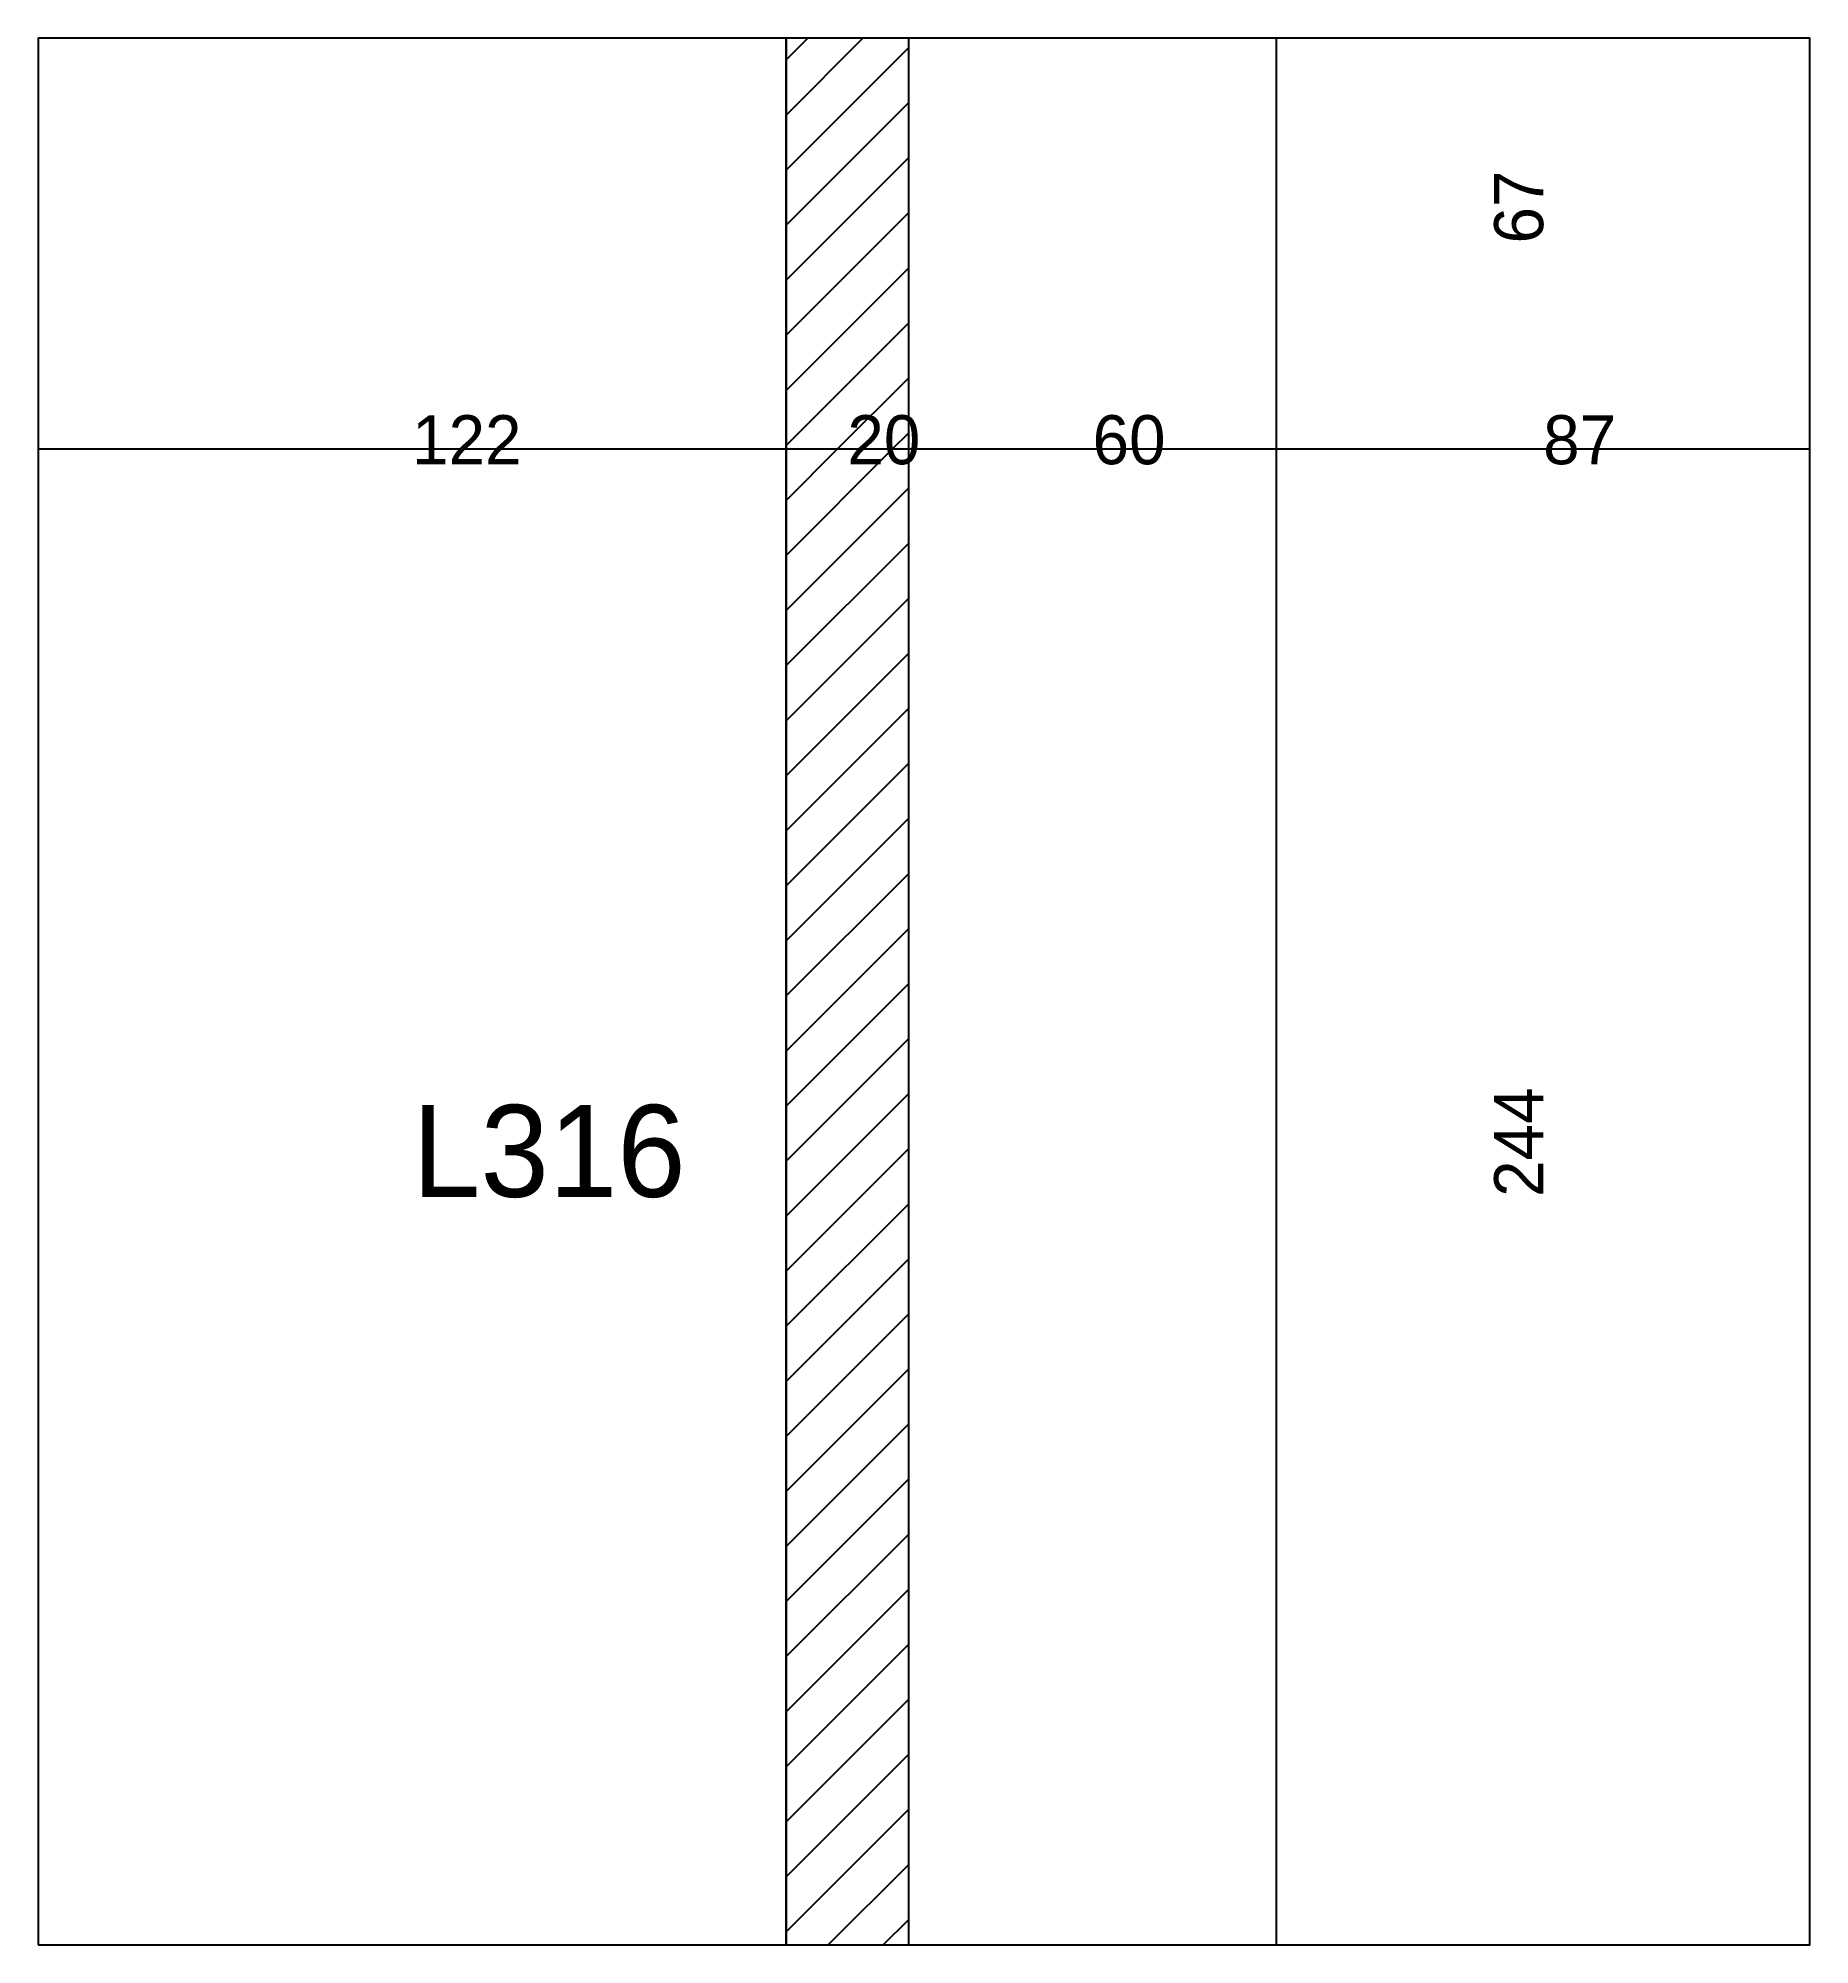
# Model space of a CAD drawing. Extents: x 5789 to 6078, y 2281 to 2592.
import ezdxf

# ---------------------------------------------------------------- set-up
doc = ezdxf.new("R2010")
doc.units = 0
for name, color, linetype in [('3', 3, 'Continuous'), ('4', 4, 'Continuous'), ('9', 9, 'Continuous'), ('Painéis', 200, 'Continuous'), ('REAPROVEITAMENTO', 251, 'Continuous')]:
    doc.layers.add(name, color=color, linetype=linetype)

msp = doc.modelspace()

# ---------------------------------------------------------------- hatches: boundary and pattern name
at = {"layer": 'REAPROVEITAMENTO'}
h = msp.add_hatch(dxfattribs=at)
h.set_pattern_fill('ANSI31', scale=2)
h.paths.add_polyline_path([(5911.07, 2524.94), (5931.07, 2524.94), (5931.07, 2591.94), (5911.07, 2591.94)])
h = msp.add_hatch(dxfattribs=at)
h.set_pattern_fill('ANSI31', scale=2)
h.paths.add_polyline_path([(5911.07, 2524.94), (5911.07, 2280.94), (5931.07, 2280.94), (5931.07, 2524.94)])

# ---------------------------------------------------------------- linework, layer by layer
at = {"layer": '3'}
for p, q in [((6078.07, 2591.94), (5789.07, 2591.94)), ((5789.07, 2591.94), (5789.07, 2280.94)), ((5911.07, 2280.94), (5911.07, 2591.94)), ((5991.07, 2280.94), (5991.07, 2591.94)), ((6078.07, 2280.94), (6078.07, 2591.94)), ((5789.07, 2524.94), (6078.07, 2524.94)), ((5789.07, 2280.94), (6078.07, 2280.94))]:
    msp.add_line(p, q, dxfattribs=at)
at = {"layer": '3', "lineweight": 25}
msp.add_lwpolyline([(5789.07, 2280.94), (6078.07, 2280.94), (6078.07, 2591.94), (5789.07, 2591.94)], close=True, dxfattribs=at)
at = {"layer": '3'}
for points in [[(5911.07, 2591.94), (5911.07, 2280.94)], [(5931.07, 2280.94), (5931.07, 2591.94)]]:
    msp.add_lwpolyline(points, dxfattribs=at)
at = {"layer": '9'}
msp.add_solid([(5931.07, 2280.94), (5931.07, 2480.94), (5931.07, 2280.94)], dxfattribs=at)
at = {"layer": 'Painéis', "lineweight": 18}
for p, q in [((5911.07, 2280.94), (5911.07, 2591.94)), ((5931.07, 2280.94), (5931.07, 2591.94)), ((5991.07, 2280.94), (5991.07, 2591.94)), ((5789.07, 2524.94), (6078.07, 2524.94))]:
    msp.add_line(p, q, dxfattribs=at)

# ---------------------------------------------------------------- texts
at = {"layer": '4'}
msp.add_text('L316', height=15, dxfattribs=at).set_placement((5850.07, 2402.94))
at = {"layer": 'Painéis'}
for s, p in [('67', (6034.57, 2558.44)), ('244', (6034.57, 2402.94))]:
    msp.add_text(s, height=8, rotation=90, dxfattribs=at).set_placement(p)
for s, p in [('122', (5850.07, 2522.44)), ('20', (5921.07, 2522.44)), ('60', (5961.07, 2522.44)), ('87', (6034.57, 2522.44))]:
    msp.add_text(s, height=8, dxfattribs=at).set_placement(p)

doc.saveas('drawing.dxf')
